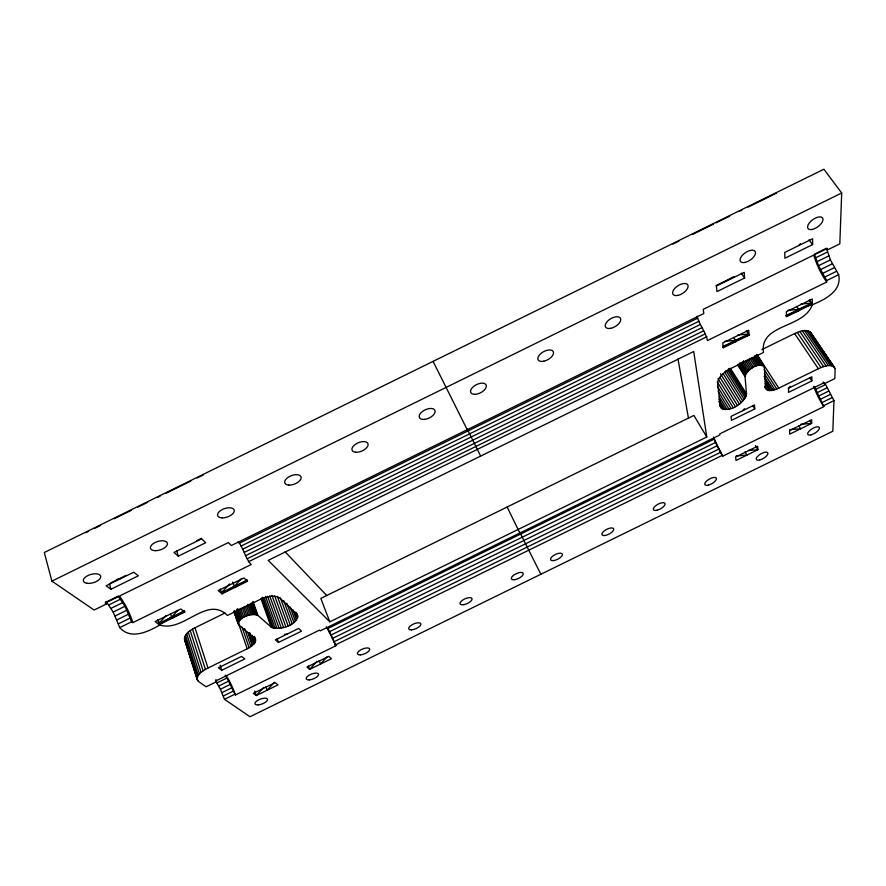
<?xml version="1.0" encoding="UTF-8"?>
<svg xmlns="http://www.w3.org/2000/svg" width="886" height="886" viewBox="0 0 886 886"><rect width="100%" height="100%" fill="white"/><g stroke="black" fill="none" stroke-linecap="round" stroke-linejoin="round"><path stroke-width="1.33" d="M811.853 380.936L811.875 376.794L788.474 388.267L788.584 392.354L811.853 380.936L809.582 377.702M812.584 244.625L812.617 238.744L784.741 252.444L784.896 258.225L812.584 244.625L808.996 239.907M717.306 446.212A25.196 4.087 63.2 0 0 722.743 456.179L823.814 406.641L814.367 386.351M761.86 349.616L794.62 333.546C799.371 331.53 806.083 328.451 810.612 332.405L834.39 367.28L835.121 369.761L834.789 378.61L824.345 383.738L824.368 382.608L719.786 433.874L719.919 434.926L320.278 630.843L319.514 630.101L215.619 681.035L216.549 681.688L206.183 686.772L198.818 681.733L197.246 679.684L184.543 639.57C184.033 633.645 190.556 630.234 194.975 627.753L225.077 612.99M697.06 316.158C699.198 324.874 705.865 331.918 707.405 340.578L826.671 282.036L826.704 280.563L818.465 265.745L814.478 254.182L826.45 248.301L830.403 259.886L838.654 274.693C842.276 291.261 824.478 299.723 812.263 304.784C804.023 328.507 759.368 323.567 763.466 352.484L731.127 368.343C725.346 371.577 718.081 376.107 717.549 383.372L720.495 406.685C728.037 414.548 744.605 403.34 746.533 393.916L745.026 376.605C746.466 369.761 759.036 361.266 764.341 367.125L765.559 387.525C767.32 393.085 775.128 389.774 778.816 388.112L818.332 368.742C823.105 366.76 829.75 363.481 834.39 367.28M815.497 389.497L825.619 384.535L833.97 400.616L832.829 431.227L249.974 716.752L224.501 699.309L220.392 689.253L215.73 681.057M841.7 193.004L839.806 243.849L827.402 249.941L827.435 248.346L703.262 309.336L703.816 313.511L231.368 545.521L228.311 542.586L105.113 603.089L106.42 604.019L94.137 610.044L51.897 581.127L44.3 552.51L823.869 169.248L841.7 193.004L51.897 581.127M197.246 679.684C196.936 673.748 203.581 670.547 207.977 668.022L247.194 648.796C250.705 646.957 258.081 642.749 254.614 638.086L238.799 624.918C237.238 617.177 251.746 612.547 257.981 615.504L271.138 627.055C278.99 631.175 299.623 624.896 297.02 614.363L279.854 598.094C273.696 594.174 265.7 597.086 259.576 599.711L227.447 615.471C206.77 594.938 183.668 632.792 159.79 625.007C148.261 631.663 130.862 640.246 119.765 627.598L113.175 612.06L106.386 601.926L118.248 596.101L124.992 606.257L131.604 621.784L132.822 622.636L251.181 564.537C245.134 558.18 243.827 548.456 238.124 541.545M788.474 388.267L790.234 386.285M326.845 657.047L320.522 664.046L319.159 660.535M316.9 661.366L309.646 669.384L306.944 667.058L328.817 656.338L331.397 658.719L309.646 669.384L308.361 666.039M274.438 682.176L267.14 690.205L265.855 686.661M263.596 687.481L256.275 695.532L253.285 693.35L275.136 682.641L278.016 684.878L256.275 695.532L254.647 691.047M742.745 410.694L744.539 408.723M229.629 583.907L221.533 592.656L247.094 580.108L247.515 581.26L221.954 593.808L218.211 590.585L243.949 577.96L247.515 581.26M241.479 578.58L234.314 586.322L221.954 593.808L220.226 589.079M166.103 615.615L158.827 623.434L184.366 610.897L184.775 612.049L159.225 624.597L155.083 621.573L180.799 608.948L184.775 612.049M177.942 610.288L171.607 617.099L159.225 624.597L157.608 619.812M798.674 245.599L800.435 243.716M730.274 279.19L732.069 277.307M184.366 610.897L171.995 618.328L170.489 613.854M247.094 580.108L234.735 587.529L232.719 582.047M723.308 347.744L722.766 342.937L748.67 330.223L749.047 335.107L723.308 347.744L722.666 346.692L748.404 334.066L737.805 335.008M85.721 532.763L88.19 531.545M94.381 528.499L100.561 525.464M114.172 518.764L131.493 510.258M137.673 507.213L147.574 502.351M157.475 497.478L159.945 496.271M166.136 493.225L190.878 481.065M197.057 478.019L203.248 474.974M672.917 244.071L679.086 241.036M692.653 234.369L713.629 224.058M716.087 222.84L729.665 216.173M739.533 211.322L741.992 210.104M748.161 207.08L776.535 193.126M110.617 582.966L126.089 575.368M196.847 540.604L201.609 538.267M716.076 285.547L734.062 276.709M110.905 589.279L138.349 575.8L133.764 572.212L106.132 585.79L110.905 589.279L109.432 583.542M178.285 556.186L205.751 542.686L201.631 538.876L173.977 552.465L178.285 556.186L176.613 550.549M744.639 278.005L716.973 291.583L716.353 286.034L744.207 272.356L744.639 278.005L741.261 273.176M108.712 604.972L120.562 599.157M815.508 257.87L827.469 252.001M239.264 543.262L697.747 318.118M110.994 608.372L122.822 602.569M816.859 261.758L828.798 255.899M240.992 546.119L698.976 321.23M113.175 612.06L124.992 606.257M818.465 265.745L830.403 259.886M242.686 549.187L700.372 324.453M115.18 615.925L126.997 610.122M244.314 552.366L701.911 327.687M820.314 269.709L832.242 263.851M245.821 555.577L703.528 330.866M116.985 619.868L128.802 614.064M822.33 273.575L834.258 267.716M247.172 558.756L705.212 333.889M118.525 623.788L130.353 617.985M824.478 277.218L836.417 271.36M248.335 561.802L706.895 336.691M119.765 627.598L131.604 621.784M826.704 280.563L838.654 274.693M221.721 670.281L244.813 658.951L241.568 656.415L218.344 667.811L221.721 670.281L220.193 665.242M278.425 642.472L301.539 631.142L298.626 628.451L275.369 639.847L278.425 642.472L277.174 638.751M754.75 408.944L731.493 420.341L731.05 416.42L754.44 404.957L754.75 408.944L752.591 405.644M329.802 621.806L706.773 436.997L693.705 351.498L268.203 560.362L329.802 621.806L320.832 598.393L693.882 415.434L706.773 436.997M216.937 682.929L226.971 678L235.421 695.001L335.849 645.783A25.129 4.419 64.5 0 0 334 641.231M326.303 626.845L327.432 628.761L714.404 439.057L713.562 436.997M218.709 685.997L228.743 681.079M327.432 628.761L329.127 631.873L715.844 442.313L714.404 439.057M816.87 392.786L826.981 387.824M220.392 689.253L230.426 684.335M335.849 645.783L330.788 635.151L717.416 445.636L722.743 456.179M818.431 396.12L828.543 391.169M221.943 692.619L231.977 687.702M332.372 638.496L719.1 448.947M820.137 399.42L830.248 394.469M223.327 695.997L233.361 691.08M333.834 641.841L720.85 452.159M821.964 402.609L832.076 397.648M224.501 699.309L234.546 694.391M335.13 645.097L722.611 455.194M823.836 405.589L833.97 400.616M722.666 346.692L736.177 341.431L733.697 337.422M800.9 304.042L811.587 303.056L785.838 315.693L799.382 310.41L796.791 306.456M788.019 310.321L798.651 309.336L812.263 304.086L812.296 299.003L786.369 311.728L786.502 316.723L812.263 304.086L809.483 299.856M117.196 579.256L119.953 579.001M724.936 341.276L735.48 340.346L749.047 335.107L746.389 330.821M800.722 424.272L811.62 423.408L811.642 419.742L789.625 430.53L789.725 434.14L811.62 423.408L809.715 420.363M789.803 429.621L800.678 428.769L798.663 425.557M284.362 634.354L286.998 634.143M748.426 450.453L757.895 449.734L757.619 446.212L735.624 456.988L736.011 460.454L757.895 449.734L755.437 445.636M736.155 455.913L746.953 455.094L745.015 451.849M285.104 551.823L326.901 595.658M823.039 381.91L824.345 383.738M764.463 378.078L772.946 390.228L764.064 376.45M809.139 300.276L812.263 304.784M810.612 332.405L834.966 368.41M809.616 331.497L833.427 366.416M819.063 346.204L821.355 349.571M830.536 363.027L832.829 366.394M808.242 330.877L832.065 365.852M806.526 330.556L830.359 365.575M804.521 330.544L828.355 365.608M802.273 330.855L826.084 365.962M799.825 331.464L823.615 366.605M797.256 332.372L821.012 367.546M794.62 333.546L818.332 368.742M757.286 354.876L778.816 388.112M756.411 354.4L764.186 366.405M756.578 355.076L764.341 367.125M756.533 355.917L762.458 365.065M755.592 355.762L761.517 364.921M764.197 369.528L776.8 389.02M754.495 355.773L760.409 364.943M754.008 357.102L759.191 365.121M764.463 373.659L774.829 389.729M752.701 357.435L757.873 365.464M751.317 357.922L756.489 365.951M765.238 381.312L771.13 390.516M749.921 358.542L755.082 366.571M765.183 383.66L769.624 390.56M748.393 359.295L753.554 367.325M765.305 385.775L768.262 390.383M764.928 386.517L767.154 389.973M764.839 387.049L766.312 389.353M225.177 675.198L226.971 678M746.998 360.037L752.159 368.078M745.658 360.89L750.807 368.93M743.653 360.668L749.534 369.861M742.501 361.654L748.36 370.846M741.482 362.684L747.341 371.876M739.899 362.573L746.477 372.906M739.234 363.581L745.802 373.914M738.769 364.556L745.325 374.889M737.783 364.323L745.06 375.786M737.75 365.143L745.026 376.605M730.385 368.299L746.533 393.916M729.599 368.377L746.455 395.145M728.469 368.609L746.023 396.507M727.738 370.082L745.259 397.969M725.966 370.459L744.174 399.486M724.637 372.009L742.8 401.026M723.054 373.538L741.183 402.543M720.551 373.826L739.356 403.994M720.052 377.491L737.385 405.345M718.003 378.699L735.302 406.552M717.339 382.054L733.165 407.604M717.394 386.374L731.05 408.446M718.225 391.634L728.99 409.077M719.166 396.662L727.052 409.465M718.845 399.121L725.291 409.609M718.734 401.336L723.74 409.498M719.598 404.47L722.455 409.144M720.041 406.209L721.47 408.546M467.221 429.699L433.077 361.366M480.655 456.068L467.243 429.023M519.838 533.007L507.124 507.025M540.848 574.261L519.683 532.043M329.127 631.873L330.788 635.151M184.543 639.57L197.811 680.802M715.844 442.313L717.416 445.636M296.987 613.677L297.94 616.246M295.935 612.248L297.84 617.376M294.994 612.182L297.364 618.594M292.745 609.623L296.533 619.868M290.176 607.076L295.359 621.164M286.831 603.233L293.886 622.437M283.708 600.63L292.147 623.666M280.375 597.928L290.198 624.818M277.351 596.389L288.083 625.859M274.693 595.99L285.857 626.756M271.969 595.425L283.575 627.487M269.732 595.946L281.316 628.041M267.561 596.267L279.123 628.407M265.512 596.378L277.052 628.551M264.106 597.563L275.181 628.484M262.466 597.242L273.53 628.218M261.569 598.017L272.179 627.731M260.982 598.593L271.138 627.055M253.031 601.461L257.981 615.504M252.798 602.27L257.305 615.05M252.366 603.2L256.408 614.718M251.292 602.989L255.345 614.507M250.528 604.174L254.116 614.43M249.176 604.23L252.776 614.485M247.737 604.407L251.336 614.674M246.696 606.002L249.83 614.984M245.189 606.434L248.324 615.427M254.393 636.281L255.644 639.781M254.304 636.934L255.655 640.799M243.694 606.976L246.829 615.969M253.529 636.757L255.323 641.907M251.967 635.351L254.659 643.081M242.266 607.608L245.389 616.612M249.686 632.648L253.717 644.233M240.748 608.361L243.86 617.365M247.958 632.593L252.399 645.473L248.479 632.615M239.408 609.081L242.52 618.085M237.747 608.571L241.302 618.871M244.658 628.617L250.871 646.647M236.695 609.402L240.239 619.691M242.044 627.155L249.121 647.766M236.274 611.539L239.364 620.543M235.167 611.096L238.688 621.385M234.281 610.642L238.245 622.216M234.834 612.713L247.194 648.796M234.402 612.093L238.799 624.918M234.07 611.44L238.035 623.002M233.915 611.539L238.312 624.364M194.975 627.753L207.977 668.022M192.461 629.115L205.419 669.395M190.191 630.577L203.104 670.868M188.242 632.128L201.111 672.408M186.658 633.7L199.483 673.969M185.473 635.273L198.254 675.52M184.709 636.801L197.467 677.004M189.814 653.347L191.044 657.213M195.141 670.115L196.36 673.991M184.399 638.241L197.124 678.41M158.583 621.097L159.79 625.007M215.918 679.551L216.549 681.688M105.811 601.572L106.42 604.019M688.488 418.325L677.989 358.963M811.211 333.579L811.41 334.986M119.843 596.621A29.648 9.281 63.4 0 1 132.822 622.636M226.351 675.785A25.118 6.623 64.9 0 1 235.421 695.001M327.853 628.683A25.129 4.419 64.5 0 1 333.501 640.08M826.671 282.036A29.792 8.86 64.3 0 1 813.968 255.744M823.814 406.641A25.218 6.313 62.9 0 1 813.758 386.529M716.741 445.06A25.196 4.087 63.2 0 1 714.592 440.453M86.795 583.265A8.971 4.319 -15.9 0 0 100.672 577.262A8.971 4.319 -15.9 0 0 88.6 575.224A8.971 4.319 -15.9 0 0 86.795 583.265M155.415 550.66A8.838 4.386 -17.3 0 0 167.421 543.306A8.838 4.386 -17.3 0 0 153.931 543.173A8.838 4.386 -17.3 0 0 155.415 550.66M222.131 517.889A8.738 4.452 -19 0 0 234.258 510.469A8.738 4.452 -19 0 0 221.279 510.092A8.738 4.452 -19 0 0 222.131 517.889M288.902 485.085A8.65 4.496 -20.9 0 0 301.151 477.598A8.65 4.496 -20.9 0 0 288.681 476.967A8.65 4.496 -20.9 0 0 288.902 485.085M355.729 452.248A8.594 4.53 -22.9 0 0 368.111 444.706A8.594 4.53 -22.9 0 0 356.15 443.82A8.594 4.53 -22.9 0 0 355.729 452.248M424.483 419.377A8.572 4.552 -25 0 0 435.004 410.55A8.572 4.552 -25 0 0 421.924 411.89A8.572 4.552 -25 0 0 424.483 419.377M258.28 704.879A6.7 2.58 -20.5 0 0 267.572 699.464A6.7 2.58 -20.5 0 0 257.859 700.294A6.7 2.58 -20.5 0 0 258.28 704.879M309.269 679.894A6.645 2.603 -21.4 0 0 318.639 674.445A6.645 2.603 -21.4 0 0 309.236 675.121A6.645 2.603 -21.4 0 0 309.269 679.894M360.303 654.887A6.601 2.625 -22.4 0 0 369.739 649.405A6.601 2.625 -22.4 0 0 360.635 649.936A6.601 2.625 -22.4 0 0 360.303 654.887M411.37 629.868A6.567 2.636 -23.4 0 0 420.883 624.353A6.567 2.636 -23.4 0 0 412.068 624.741A6.567 2.636 -23.4 0 0 411.37 629.868M463.865 604.673A6.545 2.647 -24.4 0 0 472.005 598.559A6.545 2.647 -24.4 0 0 462.193 600.409A6.545 2.647 -24.4 0 0 463.865 604.673M514.954 579.643A6.545 2.647 -25.5 0 0 523.272 573.441A6.545 2.647 -25.5 0 0 513.681 575.18A6.545 2.647 -25.5 0 0 514.954 579.643M811.941 229.485A9.015 4.364 -36 0 0 822.983 219.03A9.015 4.364 -36 0 0 810.9 221.212A9.015 4.364 -36 0 0 811.941 229.485M744.805 262.455A8.871 4.419 -34.5 0 0 755.448 252.211A8.871 4.419 -34.5 0 0 743.088 254.526A8.871 4.419 -34.5 0 0 744.805 262.455M677.735 295.415A8.76 4.474 -32.7 0 0 687.99 285.358A8.76 4.474 -32.7 0 0 675.342 287.817A8.76 4.474 -32.7 0 0 677.735 295.415M610.731 328.329A8.672 4.519 -30.8 0 0 620.577 318.473A8.672 4.519 -30.8 0 0 607.663 321.075A8.672 4.519 -30.8 0 0 610.731 328.329M543.782 361.222A8.605 4.541 -28.8 0 0 553.229 351.565A8.605 4.541 -28.8 0 0 540.039 354.3A8.605 4.541 -28.8 0 0 543.782 361.222M474.929 394.336A8.572 4.552 -26.7 0 0 486.348 385.753A8.572 4.552 -26.7 0 0 474.021 386.13A8.572 4.552 -26.7 0 0 474.929 394.336M811.011 434.86A6.723 2.592 -31.4 0 0 819.417 427.816A6.723 2.592 -31.4 0 0 810.192 430.153A6.723 2.592 -31.4 0 0 811.011 434.86M759.734 459.978A6.667 2.614 -30.5 0 0 767.918 453.045A6.667 2.614 -30.5 0 0 758.527 455.47A6.667 2.614 -30.5 0 0 759.734 459.978M708.501 485.085A6.623 2.636 -29.5 0 0 716.442 478.263A6.623 2.636 -29.5 0 0 706.895 480.766A6.623 2.636 -29.5 0 0 708.501 485.085M657.29 510.17A6.579 2.647 -28.5 0 0 665.009 503.469A6.579 2.647 -28.5 0 0 655.297 506.05A6.579 2.647 -28.5 0 0 657.29 510.17M604.706 535.521A6.556 2.647 -27.4 0 0 613.765 529.341A6.556 2.647 -27.4 0 0 604.983 530.349A6.556 2.647 -27.4 0 0 604.706 535.521M553.54 560.594A6.545 2.647 -26.3 0 0 562.455 554.481A6.545 2.647 -26.3 0 0 553.429 555.611A6.545 2.647 -26.3 0 0 553.54 560.594"/></g></svg>
